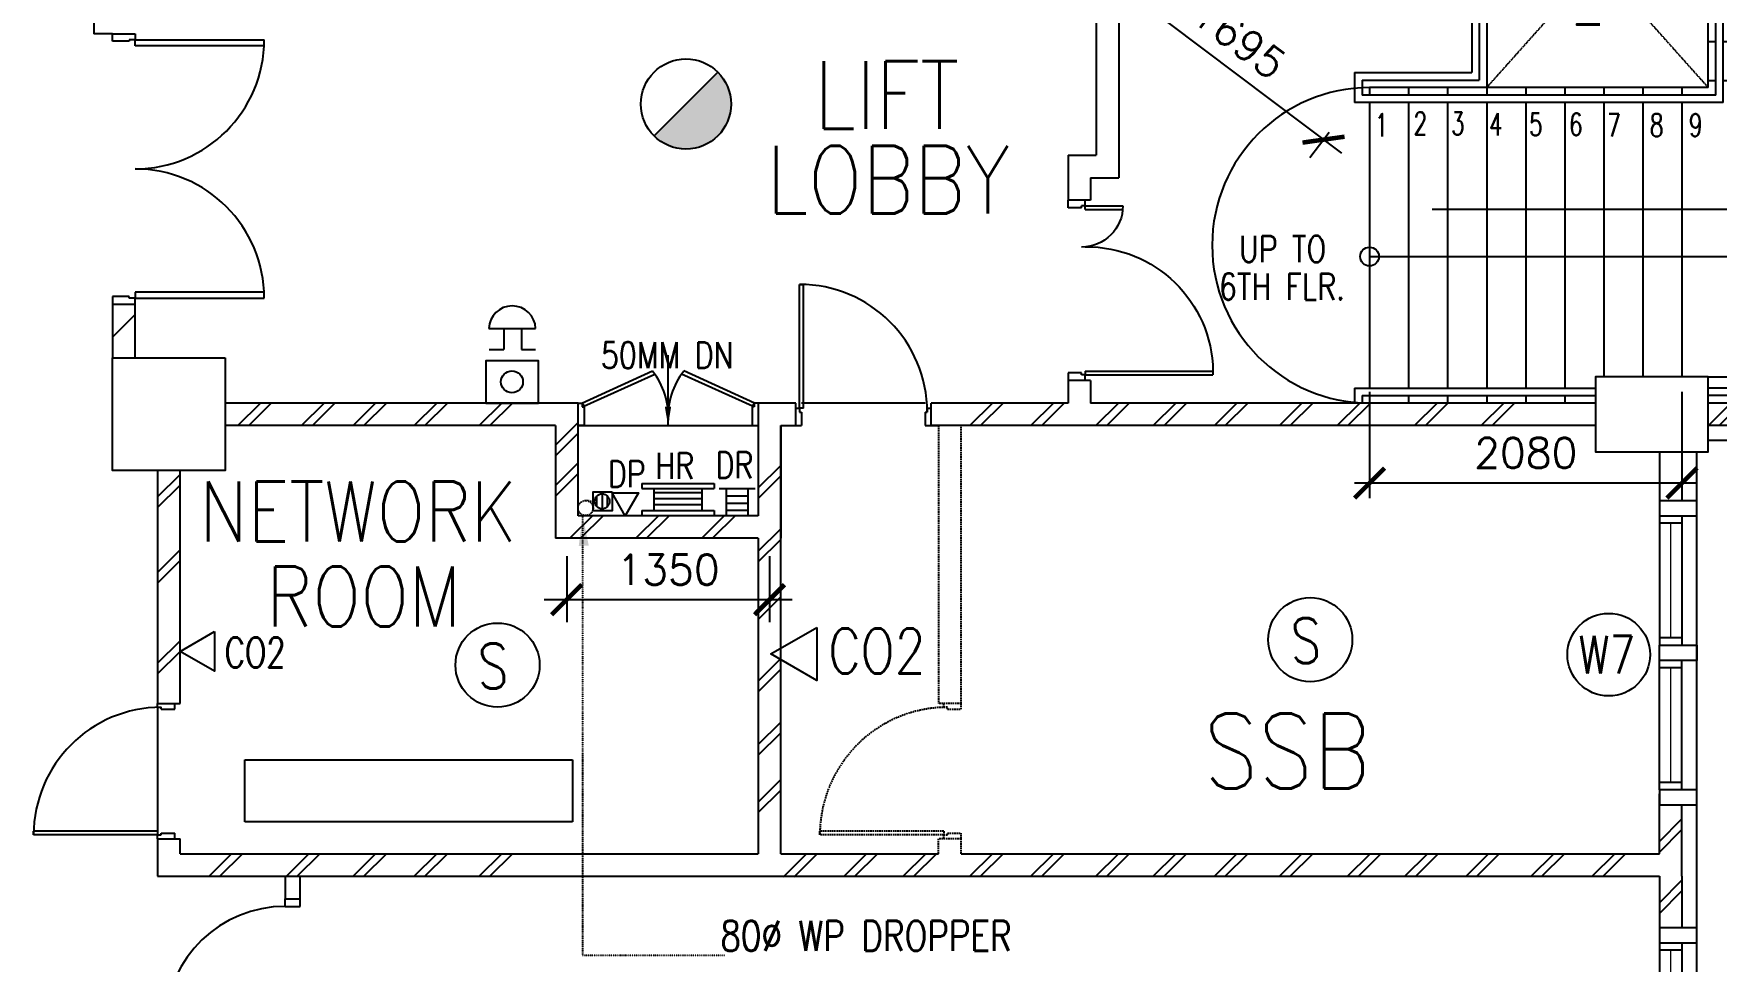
# Model space of a CAD drawing. Extents: x 2266480 to 2632177, y -858634 to -757244.
# Drawn here: x 2518149 to 2529354, y -818065 to -811891 of the extents above; entities that cross this region are included whole.
import ezdxf

# ---------------------------------------------------------------- set-up
doc = ezdxf.new("R2010")
doc.units = 0
doc.header["$LTSCALE"] = 10
doc.header["$MEASUREMENT"] = 0
for name, pattern in [('DASHEDX2', [1.5, 1, -0.5]), ('DIVIDE', [1.25, 0.5, -0.25, 0, -0.25, 0, -0.25]), ('HIDDEN', [0.375, 0.25, -0.125])]:
    doc.linetypes.add(name, pattern=pattern)
doc.layers.get('0').update_dxf_attribs({"linetype": 'CONTINUOUS'})
doc.layers.get('DEFPOINTS').update_dxf_attribs({"linetype": 'CONTINUOUS'})
for name, color, linetype in [('-FF', 240, 'CONTINUOUS'), ('AR', 7, 'CONTINUOUS'), ('COL', 3, 'CONTINUOUS'), ('demolish-work', 8, 'DASHEDX2'), ('DIM', 7, 'CONTINUOUS'), ('DOOR', 5, 'CONTINUOUS'), ('DR', 7, 'CONTINUOUS'), ('FIT', 5, 'CONTINUOUS'), ('H', 1, 'CONTINUOUS'), ('hatch', 7, 'CONTINUOUS'), ('LINE', 7, 'CONTINUOUS'), ('PIPE', 5, 'DIVIDE'), ('rail', 1, 'CONTINUOUS'), ('stair', 7, 'CONTINUOUS'), ('T25', 7, 'CONTINUOUS'), ('T50', 4, 'CONTINUOUS'), ('WALL', 2, 'CONTINUOUS'), ('WIN', 5, 'CONTINUOUS'), ('WIN-T', 7, 'CONTINUOUS'), ('WP', 50, 'DIVIDE')]:
    doc.layers.add(name, color=color, linetype=linetype)
doc.styles.add('125', font='romans.shx', dxfattribs={"width": 0.9, "height": 225})
doc.styles.add('E', font='ROMANS.SHX', dxfattribs={"width": 0.9})
doc.styles.add('ROMANS', font='romans')
doc.styles.get("Standard").update_dxf_attribs({"font": 'ROMANS.SHX'})
doc.dimstyles.new('STANDARD$0', dxfattribs={"dimscale": 0, "dimtxt": 8, "dimasz": 6, "dimexe": 1, "dimexo": 1, "dimgap": 3, "dimtad": 1, "dimdec": 0, "dimlfac": -1, "dimrnd": 1, "dimzin": 0, "dimdsep": 46, "dimtxsty": 'Standard', "dimcen": 0, "dimclrd": 5, "dimclre": 250, "dimadec": 0, "dimazin": 0, "dimtfac": 1, "dimtdec": 4, "dimtofl": 0, "dimtmove": 0, "dimatfit": 3, "dimfxl": 1, "dimtolj": 1, "dimtzin": 0, "dimarcsym": 0})

# ---------------------------------------------------------------- blocks, each defined once
blk = doc.blocks.new('_ARCHTICK')
at = {"color": 0, "linetype": 'ByBlock', "const_width": 0.15}
blk.add_lwpolyline([(-0.5, -0.5), (0.5, 0.5)], dxfattribs=at)
blk = doc.blocks.new('*D31')
at = {"layer": 'DEFPOINTS', "color": 0, "transparency": 16777216}
for p in [(2789953, -822492), (2792033, -822492), (2789953, -823199)]:
    blk.add_point(p, dxfattribs=at)
at = {"layer": 'stair', "color": 7, "lineweight": -2, "transparency": 16777216}
for p, q in [((2789953, -822592), (2789953, -823299)), ((2792033, -822592), (2792033, -823299)), ((2792133, -823199), (2789853, -823199))]:
    blk.add_line(p, q, dxfattribs=at)
at = {"layer": 'stair', "color": 7, "lineweight": -2, "transparency": 16777216, "xscale": 200, "yscale": 200, "zscale": 200, "rotation": 180}
blk.add_blockref('_ARCHTICK', (2789953, -823199), dxfattribs=at)
at = {"layer": 'stair', "color": 7, "lineweight": -2, "transparency": 16777216, "xscale": 200, "yscale": 200, "zscale": 200}
blk.add_blockref('_ARCHTICK', (2792033, -823199), dxfattribs=at)
at = {"layer": 'stair', "color": 7, "transparency": 16777216, "insert": (2790993, -822999), "char_height": 200, "attachment_point": 5, "style": 'ROMANS'}
blk.add_mtext('\\A1;2080', dxfattribs=at)
blk = doc.blocks.new('*D26')
at = {"color": 7, "lineweight": -2, "transparency": 16777216}
for p, q in [((2795290, -816892), (2795290, -819017)), ((2794799, -816992), (2795390, -816992)), ((2794799, -818917), (2795390, -818917))]:
    blk.add_line(p, q, dxfattribs=at)
at = {"layer": 'DEFPOINTS', "color": 0, "transparency": 16777216}
for p in [(2794699, -816992), (2794699, -818917), (2795290, -818917)]:
    blk.add_point(p, dxfattribs=at)
at = {"color": 7, "lineweight": -2, "transparency": 16777216, "xscale": 200, "yscale": 200, "zscale": 200}
for p, rotation in [((2795290, -816992), 90), ((2795290, -818917), 270)]:
    blk.add_blockref('_ARCHTICK', p, dxfattribs=dict(at, rotation=rotation))
at = {"color": 7, "transparency": 16777216, "insert": (2795090, -817954), "char_height": 200, "attachment_point": 5, "rotation": 90, "style": 'ROMANS'}
blk.add_mtext('\\A1;1925', dxfattribs=at)
blk = doc.blocks.new('*D27')
at = {"color": 7, "lineweight": -2, "transparency": 16777216}
for p, q in [((2792208, -815772), (2792208, -815364)), ((2794133, -815772), (2794133, -815364)), ((2794233, -815464), (2792108, -815464))]:
    blk.add_line(p, q, dxfattribs=at)
at = {"layer": 'DEFPOINTS', "color": 0, "transparency": 16777216}
for p in [(2792208, -815464), (2792208, -815872), (2794133, -815872)]:
    blk.add_point(p, dxfattribs=at)
at = {"color": 7, "lineweight": -2, "transparency": 16777216, "xscale": 200, "yscale": 200, "zscale": 200, "rotation": 180}
blk.add_blockref('_ARCHTICK', (2792208, -815464), dxfattribs=at)
at = {"color": 7, "lineweight": -2, "transparency": 16777216, "xscale": 200, "yscale": 200, "zscale": 200}
blk.add_blockref('_ARCHTICK', (2794133, -815464), dxfattribs=at)
at = {"color": 7, "transparency": 16777216, "insert": (2793170, -815264), "char_height": 200, "attachment_point": 5, "style": 'ROMANS'}
blk.add_mtext('\\A1;1925', dxfattribs=at)
blk = doc.blocks.new('*D28')
at = {"color": 7, "lineweight": -2, "transparency": 16777216}
for p, q in [((2795290, -822592), (2795290, -820467)), ((2794799, -820567), (2795390, -820567)), ((2794799, -822492), (2795390, -822492))]:
    blk.add_line(p, q, dxfattribs=at)
at = {"layer": 'DEFPOINTS', "color": 0, "transparency": 16777216}
for p in [(2794699, -820567), (2795290, -820567), (2794699, -822492)]:
    blk.add_point(p, dxfattribs=at)
at = {"color": 7, "lineweight": -2, "transparency": 16777216, "xscale": 200, "yscale": 200, "zscale": 200}
for p, rotation in [((2795290, -820567), 90), ((2795290, -822492), 270)]:
    blk.add_blockref('_ARCHTICK', p, dxfattribs=dict(at, rotation=rotation))
at = {"color": 7, "transparency": 16777216, "insert": (2795090, -821529), "char_height": 200, "attachment_point": 5, "rotation": 90, "style": 'ROMANS'}
blk.add_mtext('\\A1;1925', dxfattribs=at)
blk = doc.blocks.new('*D29')
at = {"color": 7, "lineweight": -2, "transparency": 16777216}
for p, q in [((2795290, -820667), (2795290, -818817)), ((2794799, -818917), (2795390, -818917)), ((2794799, -820567), (2795390, -820567))]:
    blk.add_line(p, q, dxfattribs=at)
at = {"layer": 'DEFPOINTS', "color": 0, "transparency": 16777216}
for p in [(2794699, -818917), (2795290, -818917), (2794699, -820567)]:
    blk.add_point(p, dxfattribs=at)
at = {"color": 7, "lineweight": -2, "transparency": 16777216, "xscale": 200, "yscale": 200, "zscale": 200}
for p, rotation in [((2795290, -818917), 90), ((2795290, -820567), 270)]:
    blk.add_blockref('_ARCHTICK', p, dxfattribs=dict(at, rotation=rotation))
at = {"color": 7, "transparency": 16777216, "insert": (2795090, -819742), "char_height": 200, "attachment_point": 5, "rotation": 90, "style": 'ROMANS'}
blk.add_mtext('\\A1;1650', dxfattribs=at)
blk = doc.blocks.new('*D30')
at = {"color": 7, "lineweight": -2, "transparency": 16777216}
for p, q in [((2794763, -818862), (2794763, -820622)), ((2794506, -818962), (2794863, -818962)), ((2794506, -820522), (2794863, -820522))]:
    blk.add_line(p, q, dxfattribs=at)
at = {"layer": 'DEFPOINTS', "color": 0, "transparency": 16777216}
for p in [(2794406, -818962), (2794406, -820522), (2794763, -820522)]:
    blk.add_point(p, dxfattribs=at)
at = {"color": 7, "lineweight": -2, "transparency": 16777216, "xscale": 200, "yscale": 200, "zscale": 200}
for p, rotation in [((2794763, -818962), 90), ((2794763, -820522), 270)]:
    blk.add_blockref('_ARCHTICK', p, dxfattribs=dict(at, rotation=rotation))
at = {"color": 7, "transparency": 16777216, "insert": (2794563, -819742), "char_height": 200, "attachment_point": 5, "rotation": 90, "style": 'ROMANS'}
blk.add_mtext('\\A1;1560', dxfattribs=at)
blk = doc.blocks.new('*D32')
at = {"layer": 'DEFPOINTS', "color": 0, "transparency": 16777216}
for p in [(2790213, -818917), (2792033, -818917), (2792033, -819312)]:
    blk.add_point(p, dxfattribs=at)
at = {"layer": 'stair', "color": 7, "lineweight": -2, "transparency": 16777216}
for p, q in [((2790213, -819017), (2790213, -819412)), ((2792033, -819017), (2792033, -819412)), ((2790113, -819312), (2792133, -819312))]:
    blk.add_line(p, q, dxfattribs=at)
at = {"layer": 'stair', "color": 7, "lineweight": -2, "transparency": 16777216, "xscale": 200, "yscale": 200, "zscale": 200, "rotation": 180}
blk.add_blockref('_ARCHTICK', (2790213, -819312), dxfattribs=at)
at = {"layer": 'stair', "color": 7, "lineweight": -2, "transparency": 16777216, "xscale": 200, "yscale": 200, "zscale": 200}
blk.add_blockref('_ARCHTICK', (2792033, -819312), dxfattribs=at)
at = {"layer": 'stair', "color": 7, "transparency": 16777216, "insert": (2791123, -819112), "char_height": 200, "attachment_point": 5, "style": 'ROMANS'}
blk.add_mtext('\\A1;1820', dxfattribs=at)
blk = doc.blocks.new('*D208')
at = {"layer": 'DEFPOINTS', "color": 0, "transparency": 16777216}
for p in [(2525499, -811399), (2526865, -812429), (2526738, -812596)]:
    blk.add_point(p, dxfattribs=at)
at = {"layer": 'DIM', "color": 7, "lineweight": -2, "transparency": 16777216}
for p, q in [((2525253, -811477), (2526858, -812687)), ((2525409, -811519), (2525283, -811687)), ((2526775, -812548), (2526648, -812716))]:
    blk.add_line(p, q, dxfattribs=at)
at = {"layer": 'DIM', "color": 7, "lineweight": -2, "transparency": 16777216, "xscale": 200, "yscale": 200, "zscale": 200}
for p, rotation in [((2525373, -811567), 142.9878429940844), ((2526738, -812596), 322.9878429940844)]:
    blk.add_blockref('_ARCHTICK', p, dxfattribs=dict(at, rotation=rotation))
at = {"layer": 'DIM', "color": 7, "transparency": 16777216, "insert": (2526176, -811922), "char_height": 200, "attachment_point": 5, "rotation": 322.9878, "style": 'ROMANS'}
blk.add_mtext('\\A1;1695', dxfattribs=at)
blk = doc.blocks.new('D1200')
at = {"layer": 'DR', "color": 7}
for p, q in [((37, 115), (37, 965)), ((62, 115), (62, 965)), ((1138, 115), (1138, 364)), ((1163, 115), (1163, 365)), ((0, 115), (37, 115)), ((37, 115), (37, 90)), ((62, 115), (37, 115)), ((1138, 115), (1163, 115)), ((1163, 115), (1163, 90)), ((1163, 115), (1200, 115)), ((37, 90), (50, 90)), ((50, 90), (50, 0)), ((1150, 90), (1150, 0)), ((1150, 90), (1163, 90))]:
    blk.add_line(p, q, dxfattribs=at)
blk.add_arc((1163, 90), 275, 90, 180, dxfattribs=at)
at = {"layer": 'WIN', "color": 7}
for p, q in [((62, 965), (37, 965)), ((62, 965), (62, 965)), ((50, 0), (0, 0)), ((1150, 0), (1200, 0))]:
    blk.add_line(p, q, dxfattribs=at)
blk.add_arc((50, 125), 840, 359.3227, 89.147, dxfattribs=at)
blk = doc.blocks.new('DR900')
at = {"layer": 'DR', "color": 7}
for p, q in [((25, 940), (50, 940)), ((25, 115), (25, 940)), ((50, 115), (50, 940)), ((0, 115), (25, 115)), ((50, 115), (25, 115)), ((25, 115), (25, 90)), ((875, 115), (900, 115)), ((875, 115), (875, 90)), ((0, 0), (38, 0)), ((25, 90), (38, 90)), ((38, 90), (38, 0)), ((862, 90), (875, 90)), ((862, 90), (862, 0)), ((862, 0), (900, 0))]:
    blk.add_line(p, q, dxfattribs=at)
blk.add_arc((25, 90), 850, 0, 90, dxfattribs=at)
blk = doc.blocks.new('*D194')
at = {"layer": 'DEFPOINTS', "color": 0, "transparency": 16777216}
for p in [(2521699, -815218), (2523049, -815218), (2521699, -815658)]:
    blk.add_point(p, dxfattribs=at)
at = {"layer": 'DIM', "color": 7, "lineweight": -2, "transparency": 16777216}
for p, q in [((2521699, -815368), (2521699, -815808)), ((2523049, -815368), (2523049, -815808)), ((2523199, -815658), (2521549, -815658))]:
    blk.add_line(p, q, dxfattribs=at)
at = {"layer": 'DIM', "color": 7, "lineweight": -2, "transparency": 16777216, "xscale": 200, "yscale": 200, "zscale": 200, "rotation": 180}
blk.add_blockref('_ARCHTICK', (2521699, -815658), dxfattribs=at)
at = {"layer": 'DIM', "color": 7, "lineweight": -2, "transparency": 16777216, "xscale": 200, "yscale": 200, "zscale": 200}
blk.add_blockref('_ARCHTICK', (2523049, -815658), dxfattribs=at)
at = {"layer": 'DIM', "color": 7, "transparency": 16777216, "insert": (2522374, -815458), "char_height": 200, "attachment_point": 5, "style": 'ROMANS'}
blk.add_mtext('\\A1;1350', dxfattribs=at)
blk = doc.blocks.new('DR-1800-B')
at = {"layer": 'DR'}
for p, q in [((-50, 0), (0, 0)), ((0, 0), (0, -150)), ((-1800, 0), (-1800, -150)), ((-1750, 0), (-1800, 0)), ((-1760, -150), (-1760, -110)), ((-1760, -110), (-1750, -110)), ((-1750, -110), (-1750, 0)), ((-50, -110), (-50, 0)), ((-40, -110), (-50, -110)), ((-40, -150), (-40, -110)), ((-1800, -150), (-1760, -150)), ((-1760, -150), (-1760, -1010)), ((-1720, -150), (-1760, -150)), ((-1720, -1009), (-1720, -150)), ((-80, -1009), (-80, -150)), ((-80, -150), (-40, -150)), ((-40, -150), (-40, -1010)), ((0, -150), (-40, -150))]:
    blk.add_line(p, q, dxfattribs=at)
for centre, start, end in [((-1760, -150), 270, 0), ((-40, -150), 180.0001, 270)]:
    blk.add_arc(centre, 860, start, end, dxfattribs=at)
blk = doc.blocks.new('D900')
at = {"layer": 'DOOR', "color": 7}
for p, q in [((50, 100), (50, 899)), ((80, 899), (50, 899)), ((80, 100), (80, 899)), ((0, 100), (0, 0)), ((0, 100), (50, 100)), ((0, 0), (50, 0)), ((50, 100), (50, 0)), ((50, 100), (80, 100)), ((850, 100), (850, 0)), ((850, 100), (900, 100)), ((850, 0), (900, 0)), ((900, 100), (900, 0))]:
    blk.add_line(p, q, dxfattribs=at)
blk.add_arc((50, 100), 800, 0, 87.8509, dxfattribs=at)
blk = doc.blocks.new('100FT')
at = {"layer": 'PIPE', "linetype": 'Continuous'}
blk.add_circle((0, 0), 50, dxfattribs=at)
at = {"layer": 'WP', "linetype": 'Continuous'}
for p, q in [((-37, 34), (37, 34)), ((-50, -3), (50, -3)), ((-34, -37), (34, -37))]:
    blk.add_line(p, q, dxfattribs=at)
blk = doc.blocks.new('A$C7CE3714C')
at = {"layer": 'FIT'}
blk.add_lwpolyline([(0, 0), (126, 0), (126, 126), (0, 126)], close=True, dxfattribs=at)
at = {"layer": 'FIT', "xscale": -1}
blk.add_blockref('100FT', (63, 66), dxfattribs=at)
blk = doc.blocks.new('SMOKE-HEAT DETECTOR')
at = {"layer": '-FF'}
blk.add_hatch(color=11, dxfattribs=at).paths.add_polyline_path([(300, 0, 0.198912), (212, 212), (-212, -212, 0.668179)])
at = {"layer": '-FF', "linetype": 'Continuous'}
blk.add_line((-212, -212), (212, 212), dxfattribs=at)
blk.add_circle((0, 0), 300, dxfattribs=at)
blk = doc.blocks.new('SMOKE DETECTOR')
at = {"layer": '-FF'}
blk.add_circle((0, 0), 280, dxfattribs=at)
at = {"layer": '-FF', "color": 3, "style": 'E', "width": 0.8}
blk.add_text('S', height=300, dxfattribs=at).set_placement((-132, -156))
blk = doc.blocks.new('AMSTR1-E')
for p, q in [((1212.5, -1050), (1212.5, -2480)), ((1212.5, -3000), (1212.5, -4950))]:
    blk.add_line(p, q)
at = {"layer": 'COL'}
for points in [[(250, 250), (-500, 250), (-500, -250), (250, -250)], [(2325, -375), (2325, 75), (1875, 75), (1875, -75), (2175, -75), (2175, -375)], [(2325, -5625), (2325, -6075), (1875, -6075), (1875, -5925), (2175, -5925), (2175, -5625)], [(250, -5750), (-500, -5750), (-500, -6250), (250, -6250)]]:
    blk.add_lwpolyline(points, close=True, dxfattribs=at)
at = {"layer": 'H'}
for p, q in [((2175, -800), (2325, -650)), ((2175, -870.7), (2325, -720.7)), ((2175, -1113.4), (2325, -963.4)), ((2175, -1184.2), (2325, -1034.2)), ((2175, -1735), (2325, -1585)), ((2175, -1805.7), (2325, -1655.7)), ((2175, -2095.8), (2325, -1945.8)), ((2175, -2166.6), (2325, -2016.6)), ((2175, -2897.8), (2325, -2747.8)), ((2175, -2968.6), (2325, -2818.6)), ((2175, -3258.7), (2325, -3108.7)), ((2175, -3329.4), (2325, -3179.4)), ((2175, -3963.8), (2325, -3813.8)), ((2175, -4034.5), (2325, -3884.5)), ((2175, -4324.7), (2325, -4174.7)), ((2175, -4395.4), (2325, -4245.4)), ((2175, -4970.4), (2325, -4820.4)), ((2175, -5041.1), (2325, -4891.1)), ((2175, -5331.3), (2325, -5181.3)), ((2175, -5402), (2325, -5252))]:
    blk.add_line(p, q, dxfattribs=at)
at = {"layer": 'hatch', "color": 1}
for p, q in [((251.1, -75), (401.1, 75)), ((322.8, -75), (472.8, 75)), ((685.1, -75), (835.1, 75)), ((756.8, -75), (906.8, 75)), ((1118.1, -75), (1268.1, 75)), ((1189.7, -75), (1339.7, 75)), ((1509.5, -75), (1659.5, 75)), ((1581.2, -75), (1731.2, 75)), ((251.1, -6075), (401.1, -5925)), ((322.8, -6075), (472.8, -5925)), ((685.1, -6075), (835.1, -5925)), ((756.8, -6075), (906.8, -5925)), ((1118.1, -6075), (1268.1, -5925)), ((1189.7, -6075), (1339.7, -5925)), ((1509.5, -6075), (1659.5, -5925)), ((1581.2, -6075), (1731.2, -5925))]:
    blk.add_line(p, q, dxfattribs=at)
at = {"layer": 'rail', "color": 203}
for p, q in [((-1845, -75), (-1845, -175)), ((-1795, -75), (-1795, -125)), ((-1298, -125), (-1298, -75)), ((-1248, -125), (-1248, -75)), ((-673, -125), (-673, -75)), ((-623, -125), (-623, -75)), ((850, -125), (850, -75)), ((900, -125), (900, -75)), ((1475, -125), (1475, -75)), ((1525, -125), (1525, -75)), ((-1845, -175), (-500, -175)), ((-1795, -125), (-500, -125)), ((2125, -125), (250, -125)), ((2075, -175), (250, -175)), ((2075, -175), (2075, -2122.5)), ((2125, -125), (2125, -2094.3)), ((350, -2075), (-1845, -2075)), ((-1845, -2075), (-1845, -2275)), ((300, -2125), (-1795, -2125)), ((-1795, -2125), (-1795, -2225)), ((300, -2125), (300, -3140.1)), ((350, -2075), (350, -3111.2)), ((-1795, -2225), (-1275, -2225)), ((-1275, -2225), (-1275, -3775)), ((-1845, -2275), (-1325, -2275)), ((-1325, -2275), (-1325, -3725)), ((2075, -2283.7), (2075, -5825)), ((2125, -2255.6), (2125, -5875)), ((300, -3875), (300, -3309.9)), ((350, -3925), (350, -3280.6)), ((-2105, -3725), (-2105, -3925)), ((-2105, -3725), (-1325, -3725)), ((-2055, -3775), (-2055, -3875)), ((-2055, -3775), (-1275, -3775)), ((300, -3875), (-2055, -3875)), ((350, -3925), (-2105, -3925)), ((-2105, -5825), (-500, -5825)), ((-2105, -5825), (-2105, -5925)), ((2075, -5825), (250, -5825)), ((-2055, -5875), (-500, -5875)), ((-2055, -5875), (-2055, -5925)), ((2125, -5875), (250, -5875)), ((850, -5875), (850, -5925)), ((900, -5875), (900, -5925)), ((1475, -5875), (1475, -5925)), ((1525, -5875), (1525, -5925))]:
    blk.add_line(p, q, dxfattribs=at)
at = {"layer": 'stair', "color": 5, "linetype": 'HIDDEN'}
for p, q in [((2175, 1487.5), (2175, -375)), ((250, -250), (3649.8, -250)), ((-1225, -3825), (250, -2175)), ((-1225, -2175), (250, -3825)), ((1901.6, -2220), (3067.5, -2220)), ((2325, -2175), (3649.8, -2175)), ((1901.6, -3780), (3067.5, -3780)), ((2325, -3825), (3649.8, -3825)), ((250, -5750), (3649.8, -5750))]:
    blk.add_line(p, q, dxfattribs=at)
at = {"layer": 'stair'}
for p, q in [((-1745, -75), (-1745, -125)), ((-1485, -75), (-1485, -125)), ((-1225, -125), (-1225, -75)), ((-965, -125), (-965, -75)), ((-705, -125), (-705, -75)), ((-1745, -175), (-1745, -2075)), ((-1485, -175), (-1485, -2075)), ((-1225, -2075), (-1225, -175)), ((-965, -2075), (-965, -175)), ((-705, -2075), (-705, -175)), ((-445, -2075), (-445, -250)), ((-185, -2075), (-185, -250)), ((75, -2075), (75, -250)), ((-1745, -1049.6), (1212.5, -1049.6)), ((-445, -1050), (1212.5, -1050)), ((-1745, -2125), (-1745, -2175)), ((-1485, -2125), (-1485, -2175)), ((-1225, -2175), (-1225, -2125)), ((-965, -2175), (-965, -2125)), ((-705, -2175), (-705, -2125)), ((-445, -2175), (-445, -2125)), ((-185, -2175), (-185, -2125)), ((75, -2175), (75, -2125)), ((-1745, -2175), (250, -2175)), ((250, -2175), (-1225, -2175)), ((-1225, -2175), (-1225, -3825)), ((300, -2220), (248.9, -2220)), ((250, -3825), (250, -2175)), ((1901.6, -2220), (350, -2220)), ((300, -2480), (248.9, -2480)), ((1439.3, -2480), (350, -2480)), ((2075, -2480), (1725.7, -2480)), ((2173.9, -2480), (2125, -2480)), ((300, -2740), (248.9, -2740)), ((992.5, -2740), (350, -2740)), ((2075, -2740), (1389.7, -2740)), ((2173.9, -2740), (2125, -2740)), ((300, -3000), (248.9, -3000)), ((542.5, -3000), (350, -3000)), ((2075, -3000), (828.1, -3000)), ((2173.9, -3000), (2125, -3000)), ((2075, -3260), (385.1, -3260)), ((2173.9, -3260), (2125, -3260)), ((300, -3520), (248.9, -3520)), ((2075, -3520), (350, -3520)), ((2173.9, -3520), (2125, -3520)), ((300, -3780), (248.9, -3780)), ((2173.9, -3780), (350, -3780)), ((75, -3825), (-2005, -3825)), ((-2005, -3825), (-2005, -3875)), ((-1745, -3825), (-1745, -3875)), ((-1485, -3825), (-1485, -3875)), ((250, -3825), (-1485, -3825)), ((-1225, -3825), (-1225, -3875)), ((-965, -3825), (-965, -3875)), ((-705, -3825), (-705, -3875)), ((-445, -3825), (-445, -3875)), ((-185, -3825), (-185, -3875)), ((75, -3825), (75, -3875)), ((-2005, -3925), (-2005, -5825)), ((-1745, -3925), (-1745, -5825)), ((-1485, -3925), (-1485, -5825)), ((-1225, -3925), (-1225, -5825)), ((-965, -3925), (-965, -5825)), ((-705, -3925), (-705, -5825)), ((-445, -3925), (-445, -5750)), ((-185, -3925), (-185, -5750)), ((75, -3925), (75, -5750)), ((-2005, -4950), (1212.5, -4950)), ((-2005, -5875), (-2005, -5925)), ((-1745, -5875), (-1745, -5925)), ((-1485, -5875), (-1485, -5925)), ((-1225, -5875), (-1225, -5925)), ((-1225, -5875), (-1225, -5925)), ((-965, -5875), (-965, -5925)), ((-965, -5875), (-965, -5925)), ((-705, -5875), (-705, -5925)), ((-705, -5875), (-705, -5925))]:
    blk.add_line(p, q, dxfattribs=at)
at = {"layer": 'stair', "linetype": 'HIDDEN'}
blk.add_line((-485, -3825), (-1045, -3825), dxfattribs=at)
at = {"layer": 'stair'}
for points in [[(2175, -2066.2), (1272.4, -2573.9), (1315, -2645.3), (1012.2, -2645.3), (1049.2, -2707.3), (250, -3169)], [(2175, -2227.5), (1357.9, -2686.7), (1394.9, -2748.7), (1092, -2748.7)], [(1092, -2748.7), (1134.7, -2820.1), (250, -3339.3)]]:
    blk.add_lwpolyline(points, dxfattribs=at)
at = {"layer": 'stair', "color": 4, "linetype": 'Continuous'}
for points in [[(875.4, -2345.2), (1212.5, -2480), (1549.6, -2345.2)], [(875.4, -3134.8), (1212.5, -3000), (1549.6, -3134.8)]]:
    blk.add_lwpolyline(points, dxfattribs=at)
at = {"layer": 'stair', "color": 2, "linetype": 'Continuous'}
for centre in [(-1745, -1049.6), (-2005, -4950)]:
    blk.add_circle(centre, 62.5, dxfattribs=at)
at = {"layer": 'WALL', "color": 253}
for p, q in [((250, 175), (2425, 175)), ((2425, 175), (2425, -6175)), ((2425, -6175), (250, -6175))]:
    blk.add_line(p, q, dxfattribs=at)
at = {"layer": 'WALL'}
for p, q in [((250, 75), (1875, 75)), ((250, -75), (1875, -75)), ((2175, -375), (2175, -1225)), ((2325, -375), (2325, -1225)), ((2325, -1225), (2175, -1225)), ((2175, -1475), (2325, -1475)), ((2175, -1475), (2175, -2325)), ((2325, -1475), (2325, -2325)), ((2325, -2325), (2175, -2325)), ((2175, -2575), (2175, -3425)), ((2175, -2575), (2325, -2575)), ((2325, -2575), (2325, -3425)), ((2175, -3425), (2325, -3425)), ((2175, -3675), (2175, -4525)), ((2175, -3675), (2325, -3675)), ((2325, -3675), (2325, -4525)), ((2175, -4525), (2325, -4525)), ((2175, -4775), (2175, -5625)), ((2175, -4775), (2325, -4775)), ((2325, -4775), (2325, -5625)), ((1875, -5925), (250, -5925)), ((1875, -6075), (250, -6075))]:
    blk.add_line(p, q, dxfattribs=at)
at = {"layer": 'WIN'}
for p, q in [((2175, -1475), (2175, -1225)), ((2325, -1475), (2325, -1225)), ((2175, -2575), (2175, -2325)), ((2325, -2575), (2325, -2325)), ((2175, -3425), (2175, -3675)), ((2325, -3425), (2325, -3675)), ((2175, -4525), (2175, -4775)), ((2325, -4525), (2325, -4775))]:
    blk.add_line(p, q, dxfattribs=at)
at = {"layer": 'WIN', "const_width": 10, "flags": 128}
for points in [[(2250, -1225), (2250, -1475)], [(2250, -2325), (2250, -2575)], [(2250, -3675), (2250, -3425)], [(2250, -4775), (2250, -4525)]]:
    blk.add_lwpolyline(points, dxfattribs=at)
at = {"color": 2, "style": 'ROMANS', "width": 0.85}
for s, p in [('STAIR', (-1112, -3014.8)), ('2', (-657.5, -3406))]:
    blk.add_text(s, height=300, dxfattribs=at).set_placement(p)
at = {"layer": 'stair', "color": 7, "linetype": 'Continuous', "style": 'ROMANS', "width": 0.7}
for s, p in [('24', (-1981.7, -2039.9)), ('23', (-1721.7, -2039.9)), ('22', (-1461.7, -2039.9)), ('21', (-1201.7, -2039.9)), ('20', (-941.7, -2039.9)), ('19', (-665.7, -2039.9)), ('18', (-404.7, -2039.9)), ('17', (-138.7, -2039.9)), ('16', (408, -2163.2)), ('15', (408, -2423.2)), ('14', (408, -2683.2)), ('13', (408, -2925.2)), ('12', (409.1, -3214.9)), ('11', (414.4, -3484.9)), ('10', (414.4, -3749.9)), ('1', (-1969.6, -4150)), ('2', (-1712, -4139.5)), ('3', (-1462.5, -4139.5)), ('4', (-1208.9, -4144.7)), ('5', (-942.5, -4144.7)), ('6', (-676.1, -4144.7)), ('7', (-422.5, -4150)), ('8', (-138.3, -4150)), ('9', (121.7, -4150))]:
    blk.add_text(s, height=150, dxfattribs=at).set_placement(p)
at = {"color": 1}
dim = blk.add_linear_dim(base=(250, 1278), p1=(2175, 869.7), p2=(250, 869.7), dimstyle='STANDARD$0', override={"dimscale": 100, "dimtxt": 2, "dimasz": 2, "dimgap": 1, "dimtxsty": 'ROMANS', "dimblk": 'ARCHTICK', "dimdle": 1, "dimclrd": 7, "dimclre": 7, "dimclrt": 7, "dimtdec": 0, "dimtmove": 2}, dxfattribs=at)
dim.commit()
dim.dimension.update_dxf_attribs({"geometry": '*D27', "text_midpoint": (1212.5, 1478), "insert": (-2791957.6, 816741.8)})
for base, p1, p2, angle, picture, middle in [((3332.6, -2175), (2741.5, -250), (2741.5, -2175), 90, '*D26', (3132.6, -1212.5)), ((3332.6, -2175), (2741.5, -3825), (2741.5, -2175), 270, '*D29', (3132.6, -3000)), ((3332.6, -3825), (2741.5, -5750), (2741.5, -3825), 270, '*D28', (3132.6, -4787.5))]:
    dim = blk.add_linear_dim(base=base, p1=p1, p2=p2, angle=angle, dimstyle='STANDARD$0', override={"dimscale": 100, "dimtxt": 2, "dimasz": 2, "dimgap": 1, "dimtxsty": 'ROMANS', "dimblk": 'ARCHTICK', "dimdle": 1, "dimclrd": 7, "dimclre": 7, "dimclrt": 7, "dimtdec": 0, "dimtmove": 2}, dxfattribs=at)
    dim.commit()
    dim.dimension.update_dxf_attribs({"geometry": picture, "text_midpoint": middle, "insert": (-2791957.6, 816741.8)})
dim = blk.add_aligned_dim(p1=(2448.5, -2220), p2=(2448.5, -3780), distance=357, dimstyle='STANDARD$0', override={"dimscale": 100, "dimtxt": 2, "dimasz": 2, "dimgap": 1, "dimtxsty": 'ROMANS', "dimblk": 'ARCHTICK', "dimdle": 1, "dimclrd": 7, "dimclre": 7, "dimclrt": 7, "dimtdec": 0, "dimtmove": 2}, dxfattribs=at)
dim.commit()
dim.dimension.update_dxf_attribs({"geometry": '*D30', "text_midpoint": (2605.5, -3000), "insert": (-2791957.6, 816741.8)})
at = {"layer": 'stair'}
dim = blk.add_linear_dim(base=(75, -2570), p1=(-1745, -2175), p2=(75, -2175), dimstyle='STANDARD$0', override={"dimscale": 100, "dimtxt": 2, "dimasz": 2, "dimgap": 1, "dimtxsty": 'ROMANS', "dimblk": 'ARCHTICK', "dimdle": 1, "dimclrd": 7, "dimclre": 7, "dimclrt": 7, "dimtdec": 0, "dimtmove": 2}, dxfattribs=at)
dim.commit()
dim.dimension.update_dxf_attribs({"geometry": '*D32', "text_midpoint": (-835, -2370), "insert": (-2791957.6, 816741.8)})
at = {"layer": 'stair', "color": 1}
dim = blk.add_linear_dim(base=(-2005, -6457.1), p1=(75, -5750), p2=(-2005, -5750), dimstyle='STANDARD$0', override={"dimscale": 100, "dimtxt": 2, "dimasz": 2, "dimgap": 1, "dimtxsty": 'ROMANS', "dimblk": 'ARCHTICK', "dimdle": 1, "dimclrd": 7, "dimclre": 7, "dimclrt": 7, "dimtdec": 0, "dimtmove": 2}, dxfattribs=at)
dim.commit()
dim.dimension.update_dxf_attribs({"geometry": '*D31', "text_midpoint": (-965, -6257.1), "insert": (-2791957.6, 816741.8)})

msp = doc.modelspace()

# ---------------------------------------------------------------- linework, layer by layer
at = {"layer": '-FF', "color": 0}
for p, q in [((2521180, -813853.4), (2521491.8, -813853.4)), ((2521279.2, -813853.4), (2521279.2, -813993)), ((2521398.9, -813853.4), (2521398.9, -813993)), ((2521182.8, -813993), (2521279.2, -813993)), ((2521398.9, -813993), (2521491.5, -813993)), ((2522954.4, -814921.1), (2522714.4, -814921.1)), ((2522762.4, -815099.1), (2522762.4, -814921.1)), ((2522906.4, -814969.1), (2522762.4, -814969.1)), ((2522906.4, -815099.1), (2522906.4, -814921.1)), ((2522954.4, -815099.1), (2522714.4, -815099.1)), ((2522906.4, -815017.1), (2522762.4, -815017.1)), ((2522906.4, -815065.1), (2522762.4, -815065.1))]:
    msp.add_line(p, q, dxfattribs=at)
at = {"layer": '-FF', "color": 0, "ltscale": 0.1}
for p, q in [((2519556.4, -816724.1), (2521737.5, -816724.1)), ((2519556.4, -817136.9), (2519556.4, -816724.1)), ((2521737.5, -816724.1), (2521737.5, -817136.9)), ((2521737.5, -817136.9), (2519556.4, -817136.9))]:
    msp.add_line(p, q, dxfattribs=at)
at = {"layer": '-FF', "color": 0}
for points in [[(2521510.8, -814349.1), (2521510.8, -814068), (2521160.9, -814068), (2521160.9, -814349.1)], [(2519353.6, -815869.4), (2519353.6, -816134), (2519124.5, -816001.7)], [(2523363.9, -815842.2), (2523363.9, -816195), (2523058.3, -816018.6)]]:
    msp.add_lwpolyline(points, close=True, dxfattribs=at)
msp.add_circle((2521333.8, -814207.9), 73.3, dxfattribs=at)
msp.add_arc((2521335.9, -813858.4), 156, 1.85513, 178.14487, dxfattribs=at)
at = {"color": 0}
msp.add_line((2529224.5, -820174.1), (2529224.5, -814674.1), dxfattribs=at)
msp.add_line((2529224.5, -820174.1), (2529224.5, -814674.1), dxfattribs=at)
at = {"layer": 'AR', "color": 0}
msp.add_line((2533376.3, -813061.2), (2527461.8, -813061.2), dxfattribs=at)
at = {"layer": 'COL', "color": 0}
msp.add_lwpolyline([(2519424.5, -814049.1), (2519424.5, -814799.1), (2518674.5, -814799.1), (2518674.5, -814049.1)], close=True, dxfattribs=at)
at = {"layer": 'demolish-work', "color": 0}
for p, q in [((2524174.5, -814499.1), (2524174.5, -816347.9)), ((2524324.5, -816347.9), (2524324.5, -814499.1)), ((2524324.5, -816347.9), (2524174.5, -816347.9)), ((2524209.5, -816374.5), (2524209.5, -816349.1)), ((2524209.5, -816374.1), (2524234.5, -816374.1)), ((2524234.5, -816387.1), (2524234.5, -816374.1)), ((2524234.5, -816387.1), (2524324.5, -816387.1)), ((2524324.5, -816387.1), (2524324.5, -816349.1)), ((2524209.5, -817199.1), (2523384.5, -817199.1)), ((2524209.5, -817224.1), (2523384.5, -817224.1)), ((2524209.5, -817199.1), (2524209.5, -817224.1)), ((2524209.5, -817224.1), (2524234.5, -817224.1)), ((2524209.5, -817249.1), (2524209.5, -817224.1)), ((2524234.5, -817224.1), (2524234.5, -817211.1)), ((2524234.5, -817211.1), (2524324.5, -817211.1)), ((2524324.5, -817249.1), (2524324.5, -817211.1)), ((2524324.5, -817249.1), (2524174.5, -817249.1)), ((2524174.5, -817349.1), (2524174.5, -817249.1)), ((2524324.5, -817349.1), (2524324.5, -817249.1))]:
    msp.add_line(p, q, dxfattribs=at)
msp.add_arc((2524234.5, -817224.1), 850, 90, 180, dxfattribs=at)
at = {"layer": 'DIM', "color": 0}
for p, q in [((2522199.6, -814884.9), (2522199.6, -814916.9)), ((2522279.6, -814916.9), (2522279.6, -815065.3)), ((2522599.6, -814916.9), (2522599.6, -815065.3)), ((2522679.6, -814884.9), (2522679.6, -814916.9)), ((2522199.6, -815065.3), (2522199.6, -815097.3)), ((2522679.6, -815065.3), (2522679.6, -815097.3))]:
    msp.add_line(p, q, dxfattribs=at)
at = {"layer": 'DOOR', "color": 0}
for p, q in [((2521799.5, -814349.1), (2522270.5, -814135.8)), ((2521813.3, -814369.9), (2522285.4, -814155.9)), ((2522935.6, -814369.9), (2522463.6, -814155.9)), ((2522949.5, -814349.1), (2522478.5, -814135.8)), ((2521776.7, -814349.1), (2521801.7, -814349.1)), ((2521801.7, -814349.1), (2521801.7, -814374.1)), ((2521815.5, -814369.9), (2521801.7, -814349.1)), ((2521801.7, -814374.1), (2521814.7, -814374.1)), ((2521814.7, -814374.1), (2521814.7, -814499.1)), ((2522933.4, -814369.9), (2522947.3, -814349.1)), ((2522947.3, -814374.1), (2522934.3, -814374.1)), ((2522934.3, -814374.1), (2522934.3, -814499.1)), ((2522947.3, -814349.1), (2522947.3, -814374.1)), ((2522972.3, -814349.1), (2522947.3, -814349.1)), ((2521814.7, -814499.1), (2521776.7, -814499.1)), ((2522934.3, -814499.1), (2522972.3, -814499.1))]:
    msp.add_line(p, q, dxfattribs=at)
for centre, start, end in [((2521877.1, -814442.8), 357.5509, 37.96545), ((2522871.9, -814442.8), 142.03455, 182.4491)]:
    msp.add_arc(centre, 499, start, end, dxfattribs=at)
at = {"layer": 'DR', "color": 0}
msp.add_line((2523384.5, -817224.1), (2523384.5, -817199.1), dxfattribs=at)
msp.add_arc((2527046.6, -813299.1), 1050, 90.11399, 269.88601, dxfattribs=at)
at = {"layer": 'H', "color": 0}
for p, q in [((2521624.5, -814898.1), (2521774.5, -814748.1)), ((2522974.5, -814913.8), (2523124.5, -814763.8)), ((2518974.5, -814974.1), (2519124.5, -814824.1)), ((2521624.5, -814968), (2521774.5, -814818)), ((2522974.5, -814984.5), (2523124.5, -814834.5)), ((2518974.5, -815044.8), (2519124.5, -814894.8)), ((2522974.5, -815336), (2523124.5, -815186)), ((2518974.5, -815477.1), (2519124.5, -815327.1)), ((2522974.5, -815406.7), (2523124.5, -815256.7)), ((2518974.5, -815547.8), (2519124.5, -815397.8)), ((2522974.5, -815718.2), (2523124.5, -815568.2)), ((2522974.5, -815788.9), (2523124.5, -815638.9)), ((2518974.5, -816081), (2519124.5, -815931)), ((2518974.5, -816151.7), (2519124.5, -816001.7)), ((2522974.5, -816200.1), (2523124.5, -816050.1)), ((2522974.5, -816270.8), (2523124.5, -816120.8)), ((2522974.5, -816622.4), (2523124.5, -816472.4)), ((2522974.5, -816693.1), (2523124.5, -816543.1)), ((2522974.5, -817004.5), (2523124.5, -816854.5)), ((2522974.5, -817075.2), (2523124.5, -816925.2)), ((2528974.5, -817266.6), (2529124.5, -817116.6)), ((2528974.5, -817337.3), (2529124.5, -817187.3)), ((2528974.5, -817675.3), (2529124.5, -817525.3)), ((2528974.5, -817746), (2529124.5, -817596))]:
    msp.add_line(p, q, dxfattribs=at)
at = {"layer": 'hatch', "color": 0}
for p, q in [((2518674.5, -813909.7), (2518824.5, -813759.7)), ((2519509.7, -814499.1), (2519659.7, -814349.1)), ((2519581.3, -814499.1), (2519731.3, -814349.1)), ((2519933.9, -814499.1), (2520083.9, -814349.1)), ((2520005.6, -814499.1), (2520155.6, -814349.1)), ((2520276.4, -814499.1), (2520426.4, -814349.1)), ((2520348.1, -814499.1), (2520498.1, -814349.1)), ((2520683.2, -814499.1), (2520833.2, -814349.1)), ((2520754.8, -814499.1), (2520904.8, -814349.1)), ((2521116.1, -814499.1), (2521266.1, -814349.1)), ((2521187.7, -814499.1), (2521337.7, -814349.1)), ((2524383.3, -814499.1), (2524533.3, -814349.1)), ((2524455, -814499.1), (2524605, -814349.1)), ((2524790.1, -814499.1), (2524940.1, -814349.1)), ((2524861.7, -814499.1), (2525011.7, -814349.1)), ((2525223, -814499.1), (2525373, -814349.1)), ((2525294.6, -814499.1), (2525444.6, -814349.1)), ((2525604.6, -814499.1), (2525754.6, -814349.1)), ((2525676.2, -814499.1), (2525826.2, -814349.1)), ((2526011.4, -814499.1), (2526161.4, -814349.1)), ((2526083, -814499.1), (2526233, -814349.1)), ((2526444.3, -814499.1), (2526594.3, -814349.1)), ((2526515.9, -814499.1), (2526665.9, -814349.1)), ((2526829.3, -814499.1), (2526979.3, -814349.1)), ((2526901, -814499.1), (2527051, -814349.1)), ((2527344.5, -814499.1), (2527494.5, -814349.1)), ((2527416.2, -814499.1), (2527566.2, -814349.1)), ((2527788.4, -814499.1), (2527938.4, -814349.1)), ((2527860, -814499.1), (2528010, -814349.1)), ((2521624.5, -814628.8), (2521774.5, -814478.8)), ((2521624.5, -814700.4), (2521774.5, -814550.4)), ((2521870, -815099.1), (2521720, -815249.1)), ((2521941.6, -815099.1), (2521791.6, -815249.1)), ((2522309.2, -815099.1), (2522159.2, -815249.1)), ((2522380.8, -815099.1), (2522230.8, -815249.1)), ((2522748.2, -815099.1), (2522598.2, -815249.1)), ((2522819.8, -815099.1), (2522669.8, -815249.1)), ((2519317.4, -817499.1), (2519467.4, -817349.1)), ((2519389, -817499.1), (2519539, -817349.1)), ((2519832.6, -817499.1), (2519982.6, -817349.1)), ((2519904.2, -817499.1), (2520054.2, -817349.1)), ((2520276.4, -817499.1), (2520426.4, -817349.1)), ((2520348.1, -817499.1), (2520498.1, -817349.1)), ((2520683.2, -817499.1), (2520833.2, -817349.1)), ((2520754.8, -817499.1), (2520904.8, -817349.1)), ((2521116.1, -817499.1), (2521266.1, -817349.1)), ((2521187.7, -817499.1), (2521337.7, -817349.1)), ((2523142.6, -817502.3), (2523292.6, -817352.3)), ((2523214.3, -817502.3), (2523364.3, -817352.3)), ((2523545.8, -817499.1), (2523695.8, -817349.1)), ((2523617.5, -817499.1), (2523767.5, -817349.1)), ((2523939.5, -817499.1), (2524089.5, -817349.1)), ((2524011.1, -817499.1), (2524161.1, -817349.1)), ((2524383.3, -817499.1), (2524533.3, -817349.1)), ((2524455, -817499.1), (2524605, -817349.1)), ((2524790.1, -817499.1), (2524940.1, -817349.1)), ((2524861.7, -817499.1), (2525011.7, -817349.1)), ((2525223, -817499.1), (2525373, -817349.1)), ((2525294.6, -817499.1), (2525444.6, -817349.1)), ((2525604.6, -817499.1), (2525754.6, -817349.1)), ((2525676.2, -817499.1), (2525826.2, -817349.1)), ((2526011.4, -817499.1), (2526161.4, -817349.1)), ((2526083, -817499.1), (2526233, -817349.1)), ((2526444.3, -817499.1), (2526594.3, -817349.1)), ((2526515.9, -817499.1), (2526665.9, -817349.1)), ((2526898.7, -817499.1), (2527048.7, -817349.1)), ((2526970.4, -817499.1), (2527120.4, -817349.1)), ((2527280.3, -817499.1), (2527430.3, -817349.1)), ((2527352, -817499.1), (2527502, -817349.1)), ((2527687.1, -817499.1), (2527837.1, -817349.1)), ((2527758.7, -817499.1), (2527908.7, -817349.1)), ((2528121, -817499.1), (2528271, -817349.1)), ((2528192.6, -817499.1), (2528342.6, -817349.1)), ((2528527.7, -817499.1), (2528677.7, -817349.1)), ((2528599.4, -817499.1), (2528749.4, -817349.1))]:
    msp.add_line(p, q, dxfattribs=at)
msp.add_solid([(2522394.2, -814374.1), (2522352.5, -814374.1), (2522373.4, -814499.1)], dxfattribs=at)
at = {"layer": 'LINE', "color": 0}
msp.add_line((2521774.5, -814499.1), (2522974.5, -814499.1), dxfattribs=at)
for points in [[(2524086.5, -814349.1), (2523262.5, -814349.1)], [(2518974.5, -816374.5), (2518974.5, -817199.1)]]:
    msp.add_lwpolyline(points, dxfattribs=at)
at = {"layer": 'stair', "color": 0}
for p, q in [((2522373.4, -814499.1), (2522373.4, -814030.4)), ((2519824.5, -817499.1), (2519824.5, -817649.1)), ((2519924.5, -817649.1), (2519924.5, -817499.1))]:
    msp.add_line(p, q, dxfattribs=at)
at = {"layer": 'WALL', "color": 0}
for p, q in [((2518549.5, -811399.1), (2518549.5, -811890.6)), ((2525224.5, -811403.1), (2525224.5, -812699.1)), ((2525374.5, -811403.1), (2525374.5, -812849.1)), ((2518674.5, -811890.6), (2518549.5, -811890.6)), ((2525037, -812699.1), (2525037, -812999.1)), ((2525037, -812699.1), (2525224.5, -812699.1)), ((2525187, -812849.1), (2525374.5, -812849.1)), ((2525187, -812849.1), (2525187, -812999.1)), ((2525187, -812999.1), (2525037, -812999.1)), ((2518674.5, -813686.6), (2518674.5, -814049.1)), ((2518824.5, -814049.1), (2518824.5, -813686.6)), ((2525187, -814199.1), (2525037, -814199.1)), ((2525037, -814199.1), (2525037, -814349.1)), ((2525187, -814199.1), (2525187, -814349.1)), ((2521774.5, -814349.1), (2519424.5, -814349.1)), ((2521774.5, -815099.1), (2521774.5, -814349.1)), ((2522974.5, -814349.1), (2522974.5, -815099.1)), ((2523224.5, -814349.1), (2522974.5, -814349.1)), ((2523224.5, -814499.1), (2523224.5, -814349.1)), ((2524125.7, -814499.1), (2524125.7, -814349.1)), ((2525037, -814349.1), (2524125.7, -814349.1)), ((2524125.7, -814499.1), (2524125.7, -814349.1)), ((2528549.5, -814349.1), (2525187, -814349.1)), ((2521624.5, -814499.1), (2519424.5, -814499.1)), ((2521624.5, -814499.1), (2521624.5, -815249.1)), ((2523124.5, -817349.1), (2523124.5, -814499.1)), ((2523124.5, -814499.1), (2523224.5, -814499.1)), ((2523124.5, -814499.1), (2523124.5, -815249.1)), ((2524125.7, -814499.1), (2524174.5, -814499.1)), ((2524174.5, -814499.1), (2524125.7, -814499.1)), ((2528549.5, -814499.1), (2524174.5, -814499.1)), ((2528974.5, -814674.1), (2528974.5, -815074.1)), ((2529124.5, -814674.1), (2529124.5, -814999.1)), ((2518974.5, -814799.1), (2518974.5, -816349.1)), ((2518974.5, -814799.1), (2518974.5, -816349.1)), ((2519124.5, -816349.1), (2519124.5, -814799.1)), ((2522199.6, -814884.9), (2522679.6, -814884.9)), ((2522199.6, -814916.9), (2522679.6, -814916.9)), ((2522279.6, -814945.3), (2522599.6, -814945.3)), ((2522279.6, -814985.3), (2522599.6, -814985.3)), ((2522974.5, -815099.1), (2521774.5, -815099.1)), ((2522199.6, -815065.3), (2522679.6, -815065.3)), ((2522279.6, -815025.3), (2522599.6, -815025.3)), ((2522974.5, -815249.1), (2521624.5, -815249.1)), ((2522974.5, -815249.1), (2522974.5, -817349.1)), ((2528974.5, -817349.1), (2528974.5, -816949.1)), ((2529124.5, -817349.1), (2529124.5, -817024.1)), ((2519124.5, -817349.1), (2519124.5, -817249.1)), ((2519124.5, -817349.1), (2522974.5, -817349.1)), ((2523124.5, -817349.1), (2524174.5, -817349.1)), ((2524324.5, -817349.1), (2528974.5, -817349.1)), ((2529124.5, -817499.1), (2529124.5, -817349.1)), ((2518974.5, -817499.1), (2528974.5, -817499.1)), ((2528974.5, -817499.1), (2528974.5, -817899.1)), ((2529124.5, -817499.1), (2529124.5, -817841.5))]:
    msp.add_line(p, q, dxfattribs=at)
at = {"layer": 'WALL', "color": 0, "elevation": 0}
msp.add_lwpolyline([(2522000.5, -814946.3), (2522176.9, -814946.3), (2522088.7, -815099.1)], close=True, dxfattribs=at)
at = {"layer": 'WALL', "color": 0}
for points in [[(2529224.5, -814999.1), (2528974.5, -814999.1), (2528974.5, -815099.1), (2529224.5, -815099.1)], [(2529224.5, -816061.6), (2528974.5, -816061.6), (2528974.5, -815961.6), (2529224.5, -815961.6)], [(2529224.5, -816924.1), (2528974.5, -816924.1), (2528974.5, -817024.1), (2529224.5, -817024.1)], [(2529224.5, -817841.5), (2528974.5, -817841.5), (2528974.5, -817941.5), (2529224.5, -817941.5)]]:
    msp.add_lwpolyline(points, close=True, dxfattribs=at)
for points in [[(2518974.5, -816349.1), (2519124.5, -816349.1)], [(2518974.5, -817249.1), (2519124.5, -817249.1)], [(2518974.5, -817249.1), (2518974.5, -817499.1)]]:
    msp.add_lwpolyline(points, dxfattribs=at)
at = {"layer": 'WIN', "color": 0}
for p, q in [((2528974.5, -815099.1), (2528974.5, -815961.6)), ((2529124.5, -815099.1), (2529124.5, -815961.6)), ((2529124.5, -815149.1), (2528974.5, -815149.1)), ((2529124.5, -815911.6), (2528974.5, -815911.6)), ((2528974.5, -816924.1), (2528974.5, -816061.6)), ((2529124.5, -816111.6), (2528974.5, -816111.6)), ((2529124.5, -816924.1), (2529124.5, -816061.6)), ((2529124.5, -816874.1), (2528974.5, -816874.1)), ((2528974.5, -817941.5), (2528974.5, -818804)), ((2529124.5, -817991.5), (2528974.5, -817991.5)), ((2529124.5, -817941.5), (2529124.5, -818804))]:
    msp.add_line(p, q, dxfattribs=at)
at = {"layer": 'WIN', "color": 0, "const_width": 10, "flags": 128}
for points in [[(2529049.5, -815911.6), (2529049.5, -815149.1)], [(2529049.5, -816111.6), (2529049.5, -816874.1)], [(2529049.5, -818754), (2529049.5, -817991.5)]]:
    msp.add_lwpolyline(points, dxfattribs=at)
at = {"layer": 'WIN-T', "color": 0}
msp.add_circle((2528637.2, -816023.8), 275, dxfattribs=at)
at = {"layer": 'WP', "color": 0}
for p, q in [((2521804.4, -815093.9), (2521804.4, -818023.9)), ((2521874.5, -815003.3), (2521824.6, -814998.1)), ((2521804.4, -816678.9), (2521804.4, -818023.9)), ((2521804.4, -818023.9), (2522752.3, -818023.9)), ((2521804.4, -818023.9), (2522752.3, -818023.9))]:
    msp.add_line(p, q, dxfattribs=at)
msp.add_circle((2521824.6, -815048.1), 50, dxfattribs=at)
msp.add_solid([(2521779.1, -815300.2), (2521845.7, -815297.5), (2521804.4, -815099)], dxfattribs=at)

# ---------------------------------------------------------------- block references
at = {"layer": '-FF', "color": 0}
for name, p in [('SMOKE-HEAT DETECTOR', (2522492.8, -812358.8)), ('SMOKE DETECTOR', (2526649.5, -815924.1)), ('SMOKE DETECTOR', (2521238.1, -816093.1))]:
    msp.add_blockref(name, p, dxfattribs=at)
at = {"color": 0}
msp.add_blockref('DR900', (2523224.5, -814499.1), dxfattribs=at)
at = {"color": 0, "rotation": 90}
msp.add_blockref('DR900', (2519089.5, -817249.1), dxfattribs=at)
at = {"layer": 'DR', "color": 0, "xscale": -1, "rotation": 270}
msp.add_blockref('D1200', (2525037, -814199.1), dxfattribs=at)
at = {"layer": 'LINE', "color": 0}
msp.add_blockref('AMSTR1-E', (2529049.5, -808424.1), dxfattribs=at)
at = {"layer": 'stair', "color": 0, "rotation": 90}
for name, p in [('DR-1800-B', (2518674.5, -811890.6)), ('D900', (2519924.5, -818549.1))]:
    msp.add_blockref(name, p, dxfattribs=at)
at = {"layer": 'T25', "color": 0, "xscale": -1, "rotation": 90}
msp.add_blockref('A$C7CE3714C', (2522000.5, -814940.3), dxfattribs=at)

# ---------------------------------------------------------------- texts
at = {"layer": '-FF', "color": 0, "style": 'ROMANS', "width": 0.8}
for s, height, p in [('DR', 175, (2522689.1, -814849.2)), ('CO2', 300, (2523440, -816148.8))]:
    msp.add_text(s, height=height, dxfattribs=at).set_placement(p)
at = {"layer": '-FF', "color": 0, "ltscale": 0.5, "style": 'ROMANS', "width": 0.75}
msp.add_text('CO2', height=200, dxfattribs=at).set_placement((2519421.7, -816108.9))
at = {"layer": 'stair', "color": 0, "style": 'ROMANS', "width": 0.8}
for s, p in [('UP TO', (2526174.6, -813411.8)), ('6TH FLR.', (2526042, -813661.2)), ('50MM DN', (2521926.3, -814117.8)), ('DP', (2521972.1, -814908.6)), ('HR', (2522289.3, -814854.6))]:
    msp.add_text(s, height=175, dxfattribs=at).set_placement(p)
at = {"layer": 'T50', "color": 0, "style": 'ROMANS', "width": 0.85}
for s, height, p in [('LIFT', 450, (2523345.5, -812523.1)), ('LOBBY', 450, (2523028.2, -813087.8)), ('NETWORK', 400, (2519254.1, -815270.4)), ('ROOM', 400, (2519700.2, -815836.6)), ('SSB', 500, (2525940.1, -816914.7))]:
    msp.add_text(s, height=height, dxfattribs=at).set_placement(p)
at = {"layer": 'WIN-T', "color": 0, "style": 'ROMANS', "width": 0.8}
msp.add_text('W7', height=250, dxfattribs=at).set_placement((2528436.4, -816149.6))
at = {"layer": 'WP', "color": 0, "style": '125', "width": 0.8}
msp.add_text('80%%C WP DROPPER', height=200, dxfattribs=at).set_placement((2522721.2, -817994.9))

# ---------------------------------------------------------------- dimensions: what is measured, and where the dimension line sits
at = {"layer": 'DIM', "color": 0}
dim = msp.add_aligned_dim(p1=(2525499.5, -811399.1), p2=(2526865, -812428.6), distance=-210.3, text='1695', dimstyle='STANDARD$0', override={"dimscale": 100, "dimtxt": 2, "dimasz": 2, "dimexe": 1.5, "dimexo": 1.5, "dimgap": 1, "dimtxsty": 'ROMANS', "dimblk": 'ARCHTICK', "dimdle": 1.5, "dimclrd": 7, "dimclre": 7, "dimclrt": 7, "dimtdec": 0, "dimtmove": 2}, dxfattribs=at)
dim.commit()
dim.dimension.update_dxf_attribs({"geometry": '*D208', "text_midpoint": (2526176.1, -811922)})
dim = msp.add_linear_dim(base=(2521699.5, -815657.6), p1=(2523049.5, -815218), p2=(2521699.5, -815218), angle=180, dimstyle='STANDARD$0', override={"dimscale": 100, "dimtxt": 2, "dimasz": 2, "dimexe": 1.5, "dimexo": 1.5, "dimgap": 1, "dimtxsty": 'ROMANS', "dimblk": 'ARCHTICK', "dimdle": 1.5, "dimclrd": 7, "dimclre": 7, "dimclrt": 7, "dimtdec": 0, "dimtmove": 2}, dxfattribs=at)
dim.commit()
dim.dimension.update_dxf_attribs({"geometry": '*D194', "text_midpoint": (2522374.5, -815457.6)})

doc.saveas('drawing.dxf')
